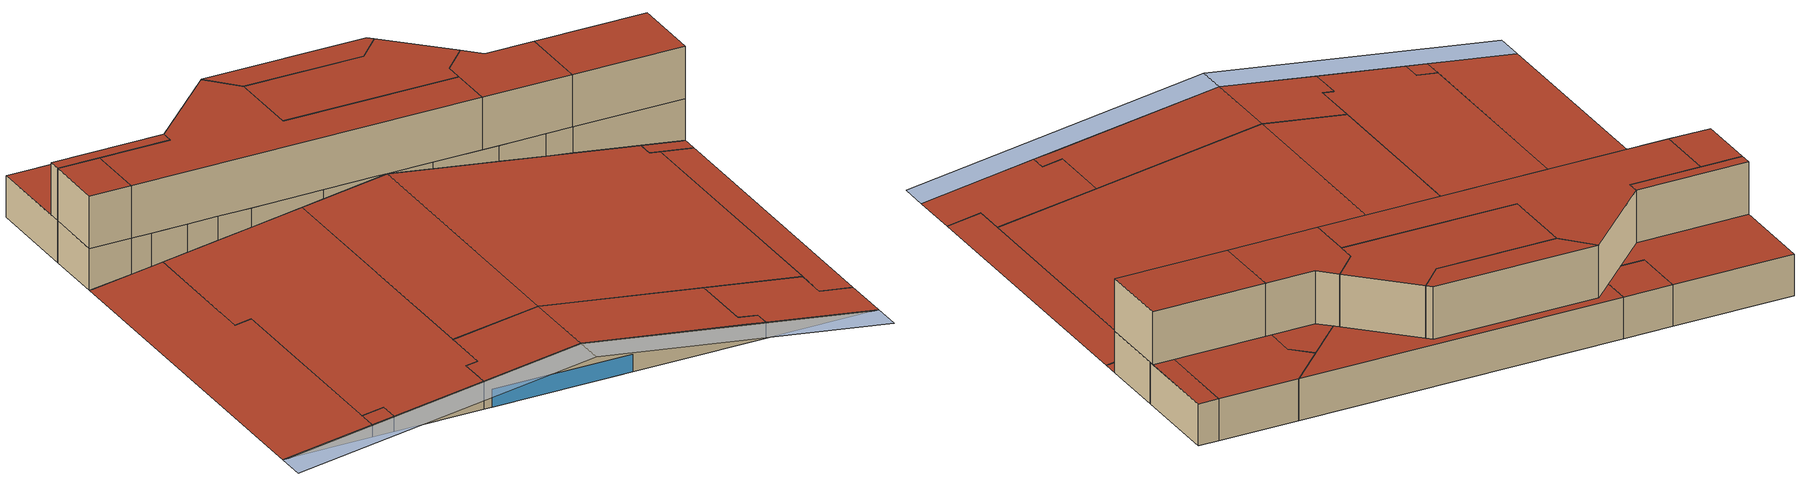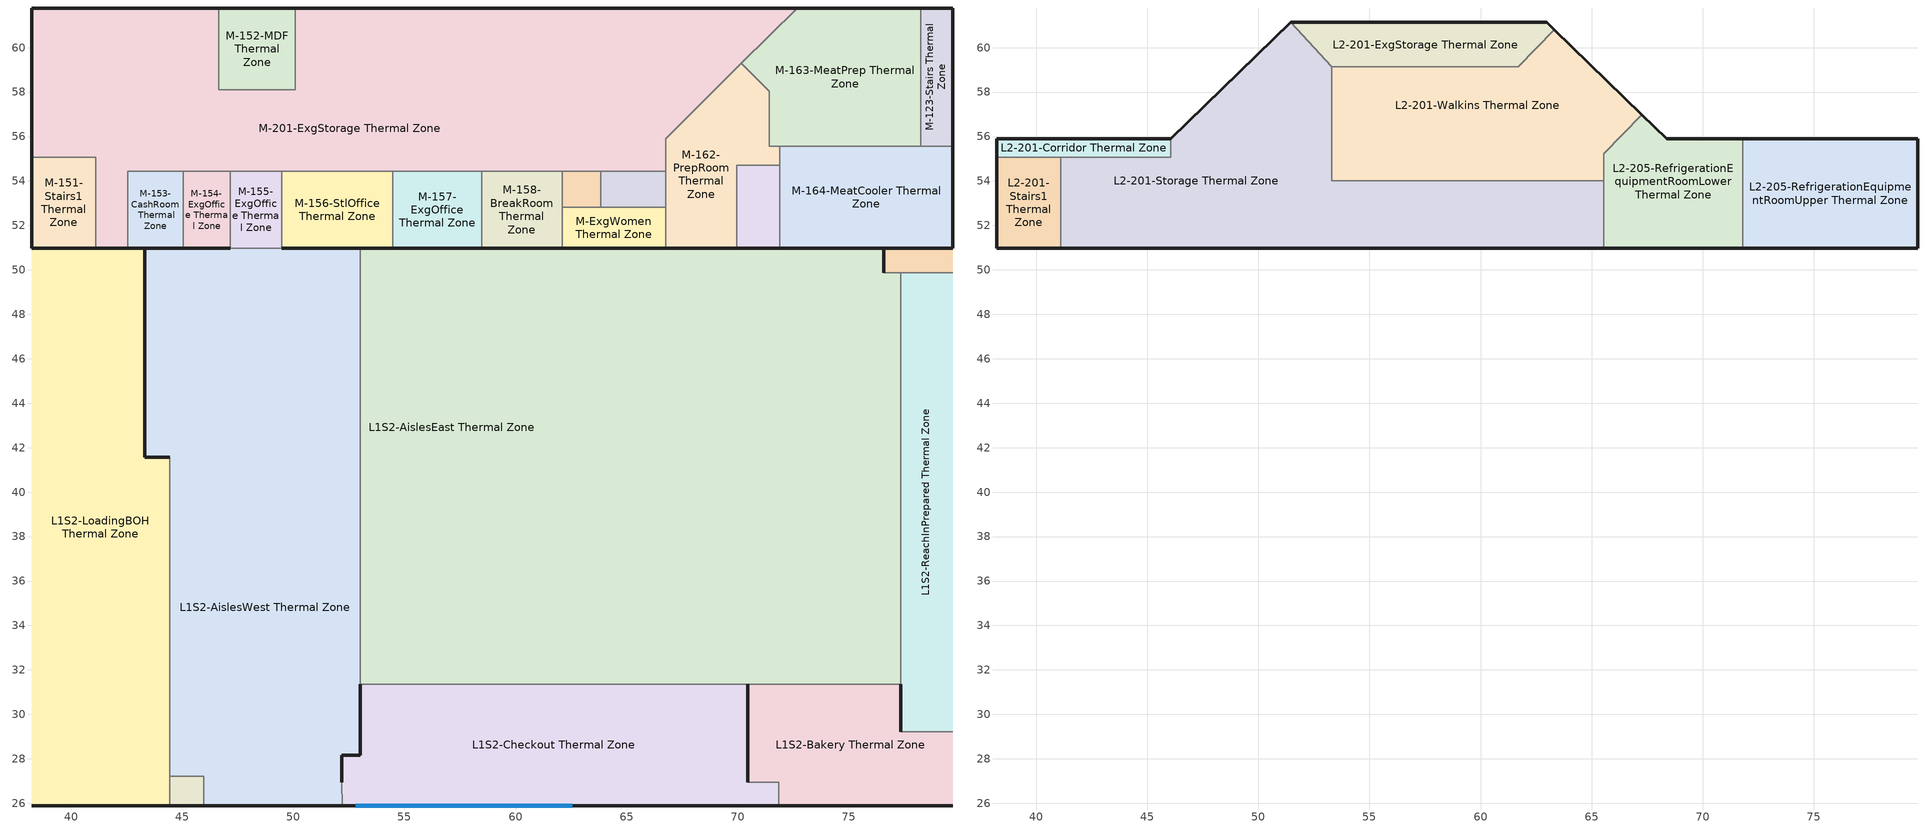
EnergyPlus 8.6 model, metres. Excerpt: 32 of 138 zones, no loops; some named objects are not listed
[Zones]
L1S2-AislesEast Thermal Zone
 floor to L1S1-PreparedFoods Thermal Zone (Hole): 77.34,41.6 77.34,31.36 69.13,31.36 69.13,41.6 z2.82
 floor to L1S1-SpecialtyService Thermal Zone (Hole): 76.57,50.96 76.57,49.87 77.34,49.87 77.34,41.6 68,41.6 68,50.96 z2.82
 floor to L1S1-SalesRefrigerationAisle6 Thermal Zone (Hole): 68,50.96 68,35.3 63.86,35.3 63.86,34.87 61.24,34.87 61.24,50.96 z2.82
 floor to L1S1-SalesAisle4 Thermal Zone (Hole): 61.24,50.96 61.24,34.87 53.01,34.87 53.01,50.96 z2.82
 floor to L1S1-SalesSouth Thermal Zone (Hole): 69.13,41.6 69.13,31.36 53.01,31.36 53.01,34.87 63.86,34.87 63.86,35.3 68,35.3 68,41.6 z2.82
 wall outside (Wall_Exterior): 76.57,49.87 76.57,50.96 z2.82:3.25
 wall to L1S2-AislesWest Thermal Zone (Hole): 53.01,50.96 53.01,31.36 z2.82:4.88
 wall to L1S2-Bakery Thermal Zone (Hole): 70.44,31.36,4.11 70.44,31.36,2.82 77.34,31.36,2.82 77.34,31.36,3.15
 wall to L1S2-Shaft2 Thermal Zone (Hole): 76.57,49.87 76.57,50.96 z2.82:3.25; 76.57,49.87,3.25 77.34,49.87,3.15 77.34,49.87,2.82 76.57,49.87,2.82
 wall to L1S2-ReachInPrepared Thermal Zone (Hole): 77.34,31.36 77.34,49.87 z2.82:3.15
 wall adiabatic (Medium Partitions): 58.95,50.96,5.71 76.57,50.96,3.25 76.57,50.96,2.82 53.01,50.96,2.82 53.01,50.96,4.88
 wall to L1S2-Checkout Thermal Zone (Hole): 58.95,31.36,5.71 53.01,31.36,4.88 53.01,31.36,2.82 70.44,31.36,2.82 70.44,31.36,4.11
 roof outside (Roof_Sales): 77.34,31.36,3.15 77.34,49.86,3.15 76.57,49.87,3.25 76.57,50.96,3.25 58.95,50.96,5.72 58.95,31.36,5.71; 58.95,31.36,5.71 58.95,50.96,5.71 53.01,50.96,4.88 53.01,31.36,4.88
L1S2-AislesWest Thermal Zone
 floor to L1S1-SalesAisle1 Thermal Zone (Hole): 53.01,50.96 53.01,42.58 49.9,42.58 49.9,43.77 45.87,43.77 45.87,50.96 z2.82
 floor to L1S1-SalesRefrigerationReachInDairy2 Thermal Zone (Hole): 45.87,50.96 45.87,43.77 43.31,43.77 43.31,50.96 z2.82
 floor to L1S1-Produce Thermal Zone (Hole): 49.9,43.77 49.9,42.58 53.01,42.58 53.01,28.16 52.18,28.16 52.19,25.88 45.97,25.88 45.97,27.22 44.44,27.22 44.44,41.58 43.31,41.58 43.31,43.77 z2.82
 wall outside (Wall_Exterior): 43.31,50.96 43.31,41.58 z2.82:3.53; 52.19,25.88,4.77 45.97,25.88,3.9 45.97,25.88,2.82 52.19,25.88,2.82; 44.44,41.58,3.69 43.31,41.58,3.53 43.31,41.58,2.82 44.44,41.58,2.82
 wall to L1S2-Checkout Thermal Zone (Hole): 52.19,25.88 52.18,26.95 52.18,28.16 z2.82:4.77; 53.01,28.16 53.01,31.36 z2.82:4.88; 53.01,28.16,4.88 52.18,28.16,4.77 52.18,28.16,2.82 53.01,28.16,2.82
 wall adiabatic (Medium Partitions): 53.01,50.96,4.88 53.01,50.96,2.82 43.31,50.96,2.82 43.31,50.96,3.53
 wall to L1S2-LoadingBOH Thermal Zone (Hole): 44.44,41.58 44.44,27.22 z2.82:3.69; 43.31,50.96 43.31,41.58 z2.82:3.53; 44.44,41.58,3.69 43.31,41.58,3.53 43.31,41.58,2.82 44.44,41.58,2.82
 wall to L1S2-Shaft Thermal Zone (Hole): 45.97,27.22 45.97,25.88 z2.82:3.9; 45.97,27.22,3.9 44.44,27.22,3.69 44.44,27.22,2.82 45.97,27.22,2.82
 roof outside (Roof_Sales): 45.97,25.88,3.9 52.19,25.88,4.77 52.18,28.16,4.77 53.01,28.16,4.88 53,50.96,4.89 43.31,50.96,3.53 43.31,41.58,3.53 44.44,41.58,3.69 44.44,27.22,3.69 45.97,27.22,3.9
L1S2-Bakery Thermal Zone
 floor to L1S1-Coffee Thermal Zone (Hole): 77.34,31.36 77.34,29.21 79.67,29.21 79.67,25.88 71.84,25.88 71.84,26.95 70.44,26.95 70.44,31.36 z2.82
 wall outside (Wall_Exterior): 77.34,29.21 77.34,31.36 z2.82:3.15; 71.84,25.88,3.91 71.84,25.88,2.82 79.67,25.88,2.82
 wall to L1S2-ReachInPrepared Thermal Zone (Hole): 77.34,29.21 77.34,31.36 z2.82:3.15; 77.34,29.21,3.15 79.67,29.21,2.82 77.34,29.21,2.82
 wall to L1S2-Checkout Thermal Zone (Hole): 70.44,31.36 70.44,26.95 z2.82:4.11; 71.84,26.95 71.84,25.88 z2.82:3.91; 70.44,26.95,4.11 70.44,26.95,2.82 71.84,26.95,2.82 71.84,26.95,3.91
 roof outside (Roof_Sales): 79.68,25.88,2.82 79.68,29.21,2.82 77.34,29.21,3.15 77.34,31.36,3.15 70.44,31.36,4.11 70.44,26.95,4.11 71.84,26.95,3.91 71.84,25.88,3.91
L1S2-Checkout Thermal Zone
 floor to L1S1-Checkout Thermal Zone (Hole): 70.44,31.36 70.44,26.95 71.84,26.95 71.84,25.88 52.19,25.88 52.18,26.95 52.18,28.16 53.01,28.16 53.01,31.36 z2.82
 wall outside (Wall_Exterior): 70.44,26.95 70.44,31.36 z2.82:4.11; 52.18,28.16 52.18,26.95 z2.82:4.77; 58.95,25.88,5.71 52.19,25.88,4.77 52.19,25.88,2.82 71.84,25.88,2.82 71.84,25.88,3.91; 53.01,31.36,4.88 53,31.36,2.82 53.01,28.16,2.82 53.01,28.16,4.88; 53.01,28.16,4.88 53.01,28.16,2.82 52.18,28.16,2.82 52.18,28.16,4.77
 window (Glass): 52.8,25.88 62.56,25.88 z2.82:4.04
 roof outside (Roof_Sales): 52.19,25.88,4.77 58.95,25.88,5.71 58.95,31.36,5.72 53,31.36,4.89 53.01,28.16,4.88 52.18,28.16,4.77 52.18,26.95,4.77; 71.84,25.88,3.91 71.84,26.95,3.91 70.44,26.95,4.11 70.44,31.36,4.11 58.95,31.36,5.72 58.95,25.88,5.71 70.44,25.9,4.11
L1S2-LoadingBOH Thermal Zone
 floor to L1S1-Loading Thermal Zone (Hole): 43.31,50.96 43.31,41.58 44.44,41.58 44.44,25.88 38.22,25.88 38.22,50.96 z2.82
 wall outside (Wall_Exterior): 43.31,41.58 43.31,50.96 z2.82:3.53; 44.44,25.88,3.69 38.22,25.88,2.82 44.44,25.88,2.82
 wall adiabatic (Medium Partitions): 43.31,50.96,3.53 43.31,50.96,2.82 38.22,50.96,2.82
 wall to L1S2-Shaft Thermal Zone (Hole): 44.44,25.88 44.44,27.22 z2.82:3.69
 roof outside (Roof_Sales): 38.22,25.88,2.82 44.44,25.88,3.69 44.44,41.57,3.69 43.31,41.58,3.53 43.31,50.96,3.53 38.22,50.96,2.82
L1S2-ReachInPrepared Thermal Zone
 floor to L1S1-SalesRefrigerationReachPrepared Thermal Zone (Hole): 79.67,49.87 79.67,29.21 77.34,29.21 77.34,49.87 z2.82
 wall to L1S2-Shaft2 Thermal Zone (Hole): 77.34,49.87,3.15 79.67,49.87,2.82 77.34,49.87,2.82
 roof outside (Roof_Sales): 79.67,29.21,2.82 79.67,49.87,2.82 77.34,49.87,3.15 77.34,29.21,3.15
L1S2-Shaft Thermal Zone
 floor to L1S1-Shaft Thermal Zone (Hole): 45.97,27.22 45.97,25.88 44.44,25.88 44.44,27.22 z2.82
 wall outside (Wall_Exterior): 45.97,25.88,3.9 44.44,25.88,3.69 44.44,25.88,2.82 45.97,25.88,2.82
 roof outside (Roof_Sales): 45.97,25.88,3.9 45.97,27.22,3.9 44.44,27.22,3.69 44.44,25.88,3.69
L1S2-Shaft2 Thermal Zone
 floor to L1S1-Stairs Thermal Zone (Hole): 79.67,50.96 79.67,49.87 76.57,49.87 76.57,50.96 z2.82
 wall adiabatic (Medium Partitions): 76.57,50.96,3.25 79.67,50.96,2.82 76.57,50.96,2.82
 roof outside (Roof_Sales): 79.67,49.87,2.82 79.67,50.96,2.82 76.57,50.96,3.25 76.57,49.87,3.25
M-123-Stairs Thermal Zone
 floor adiabatic (Medium Partitions): 79.67,61.78 79.67,55.56 78.23,55.56 78.23,61.78 z2.82
 wall outside (Wall_Exterior): 79.67,55.56 79.67,61.78 78.23,61.78 z2.82:5.71
 wall to M-163-MeatPrep Thermal Zone (Medium Partitions): 78.23,61.78 78.23,55.56 z2.82:5.71
 wall to M-164-MeatCooler Thermal Zone (Medium Partitions): 78.23,55.56 79.67,55.56 z2.82:5.71
 ceiling adiabatic (Medium Partitions): 79.67,55.56 79.67,55.9 78.23,55.9 78.23,55.56 z5.71
 roof outside (Roof_BOH): 79.67,55.9 79.67,61.78 78.23,61.78 78.23,55.9 z5.71
M-151-Stairs1 Thermal Zone
 floor adiabatic (Medium Partitions): 41.12,55.08 41.12,50.96 38.22,50.96 38.22,55.08 z2.82
 wall outside (Wall_Exterior): 38.22,55.08 38.22,50.96 z2.82:5.71; 38.22,50.96,5.71 38.22,50.96,2.82 41.12,50.96,3.22 41.12,50.96,5.71; 41.12,50.96,3.22 38.22,50.96,2.82 41.12,50.96,2.82
 wall to M-201-ExgStorage Thermal Zone (Medium Partitions): 41.12,50.96 41.12,55.08 38.22,55.08 z2.82:5.71
 ceiling adiabatic (Medium Partitions): 41.12,50.96 41.12,55.08 38.22,55.08 38.22,50.96 z5.71
M-152-MDF Thermal Zone
 floor adiabatic (Medium Partitions): 50.08,61.78 50.08,58.09 46.65,58.09 46.65,61.78 z2.82
 wall outside (Wall_Exterior): 50.08,61.78 46.65,61.78 z2.82:5.71
 wall to M-201-ExgStorage Thermal Zone (Medium Partitions): 46.65,61.78 46.65,58.09 50.08,58.09 50.08,61.78 z2.82:5.71
 ceiling adiabatic (Medium Partitions): 50.08,58.09 50.08,59.8 48.32,58.09 z5.71
 roof outside (Roof_BOH): 48.32,58.09 50.08,59.8 50.08,61.78 46.65,61.78 46.65,58.09 z5.71
M-153-CashRoom Thermal Zone
 floor adiabatic (Medium Partitions): 45.04,54.44 45.04,50.96 42.55,50.96 42.55,54.44 z2.82
 wall outside (Wall_Exterior): 42.55,50.96,5.71 42.55,50.96,3.42 45.04,50.96,3.77 45.04,50.96,5.71
 wall to M-201-ExgStorage Thermal Zone (Medium Partitions): 45.04,54.44 42.55,54.44 42.55,50.96 z2.82:5.71
 wall to M-154-ExgOffice Thermal Zone (Medium Partitions): 45.04,50.96 45.04,54.44 z2.82:5.71
 wall adiabatic (Wall_Exterior): 43.31,50.96,3.53 42.55,50.96,3.42 42.55,50.96,2.82 43.31,50.96,2.82; 45.04,50.96,3.77 43.31,50.96,3.53 43.31,50.96,2.82 45.04,50.96,2.82
 ceiling adiabatic (Medium Partitions): 45.04,50.96 45.04,54.44 42.55,54.44 42.55,50.96 z5.71
M-154-ExgOffice Thermal Zone
 floor adiabatic (Medium Partitions): 47.16,54.44 47.16,50.96 45.04,50.96 45.04,54.44 z2.82
 wall outside (Wall_Exterior): 45.04,50.96,5.71 45.04,50.96,3.77 47.16,50.96,4.07 47.16,50.96,5.71
 wall to M-155-ExgOffice Thermal Zone (Medium Partitions): 47.16,50.96 47.16,54.44 z2.82:5.71
 wall to M-201-ExgStorage Thermal Zone (Medium Partitions): 47.16,54.44 45.04,54.44 z2.82:5.71
 wall adiabatic (Wall_Exterior): 47.16,50.96,4.07 45.04,50.96,3.77 45.04,50.96,2.82 47.16,50.96,2.82
 ceiling adiabatic (Medium Partitions): 47.16,50.96 47.16,54.44 45.04,54.44 45.04,50.96 z5.71
M-155-ExgOffice Thermal Zone
 floor adiabatic (Medium Partitions): 49.47,54.44 49.47,50.96 47.16,50.96 47.16,54.44 z2.82
 wall adiabatic (Medium Partitions): 49.47,50.96 49.47,54.44 47.16,54.44 47.16,50.96 z2.82:5.71
 wall adiabatic (Wall_Exterior): 47.16,50.96,5.71 47.16,50.96,4.07 49.47,50.96,4.39 49.47,50.96,5.71; 49.47,50.96,4.39 47.16,50.96,4.07 47.16,50.96,2.82 49.47,50.96,2.82
 ceiling adiabatic (Medium Partitions): 49.47,50.96 49.47,54.44 47.16,54.44 47.16,50.96 z5.71
M-156-StlOffice Thermal Zone
 floor adiabatic (Medium Partitions): 54.48,54.44 54.48,50.96 49.47,50.96 49.47,54.44 z2.82
 wall outside (Wall_Exterior): 49.47,50.96,5.71 49.47,50.96,4.39 54.48,50.96,5.09 54.48,50.96,5.71
 wall to M-157-ExgOffice Thermal Zone (Medium Partitions): 54.48,50.96 54.48,54.44 z2.82:5.71
 wall adiabatic (Medium Partitions): 49.47,54.44 49.47,50.96 z2.82:5.71
 wall to M-201-ExgStorage Thermal Zone (Medium Partitions): 54.48,54.44 49.47,54.44 z2.82:5.71
 wall adiabatic (Wall_Exterior): 54.48,50.96,5.09 53.01,50.96,4.88 53.01,50.96,2.82 54.48,50.96,2.82; 53.01,50.96,4.88 49.47,50.96,4.39 49.47,50.96,2.82 53.01,50.96,2.82
 ceiling adiabatic (Medium Partitions): 54.48,50.96 54.48,54.44 49.47,54.44 49.47,50.96 z5.71
M-157-ExgOffice Thermal Zone
 floor adiabatic (Medium Partitions): 58.47,54.44 58.47,50.96 54.48,50.96 54.48,54.44 z2.82
 wall outside (Wall_Exterior): 54.48,50.96,5.71 54.48,50.96,5.09 58.47,50.96,5.65 58.47,50.96,5.71
 wall to M-158-BreakRoom Thermal Zone (Medium Partitions): 58.47,50.96 58.47,54.44 z2.82:5.71
 wall to M-201-ExgStorage Thermal Zone (Medium Partitions): 58.47,54.44 54.48,54.44 z2.82:5.71
 wall adiabatic (Wall_Exterior): 58.47,50.96,5.65 54.48,50.96,5.09 54.48,50.96,2.82 58.47,50.96,2.82
 ceiling adiabatic (Medium Partitions): 58.47,50.96 58.47,54.44 54.48,54.44 54.48,50.96 z5.71
M-158-BreakRoom Thermal Zone
 floor adiabatic (Medium Partitions): 62.09,54.44 62.09,50.96 58.47,50.96 58.47,54.44 z2.82
 wall outside (Wall_Exterior): 58.95,50.96,5.71 62.09,50.96,5.28 62.09,50.96,5.71; 58.47,50.96,5.71 58.47,50.96,5.65 58.95,50.96,5.71
 wall adiabatic (Wall_Exterior): 58.95,50.96,5.71 58.47,50.96,5.65 58.47,50.96,2.82 62.09,50.96,2.82 62.09,50.96,5.28
 wall to M-ExgWomen Thermal Zone (Medium Partitions): 62.09,50.96 62.09,52.83 z2.82:5.71
 wall to M-201-ExgStorage Thermal Zone (Medium Partitions): 62.09,54.44 58.47,54.44 z2.82:5.71
 wall to M-159-ExgVest Thermal Zone (Medium Partitions): 62.09,52.83 62.09,54.44 z2.82:5.71
 ceiling adiabatic (Medium Partitions): 62.09,50.96 62.09,54.44 58.47,54.44 58.47,50.96 z5.71
M-159-ExgVest Thermal Zone
 floor adiabatic (Medium Partitions): 63.84,54.44 63.84,52.83 62.09,52.83 62.09,54.44 z2.82
 wall to M-ExgWomen Thermal Zone (Medium Partitions): 62.09,52.83 63.84,52.83 z2.82:5.71
 wall to M-201-ExgStorage Thermal Zone (Medium Partitions): 63.84,54.44 62.09,54.44 z2.82:5.71
 wall to M-161-Men Thermal Zone (Medium Partitions): 63.84,52.83 63.84,54.44 z2.82:5.71
 ceiling adiabatic (Medium Partitions): 63.84,52.83 63.84,54.44 62.09,54.44 62.09,52.83 z5.71
M-161-Men Thermal Zone
 floor adiabatic (Medium Partitions): 66.75,54.44 66.75,52.83 63.84,52.83 63.84,54.44 z2.82
 wall to M-201-ExgStorage Thermal Zone (Medium Partitions): 66.75,54.44 63.84,54.44 z2.82:5.71
 wall to M-162-PrepRoom Thermal Zone (Medium Partitions): 66.75,52.83 66.75,54.44 z2.82:5.71
 wall to M-ExgWomen Thermal Zone (Medium Partitions): 63.84,52.83 66.75,52.83 z2.82:5.71
 ceiling adiabatic (Medium Partitions): 66.75,52.83 66.75,54.44 63.84,54.44 63.84,52.83 z5.71
M-162-PrepRoom Thermal Zone
 floor adiabatic (Medium Partitions): 70.16,59.29 71.42,58.03 71.42,55.56 71.89,55.56 71.89,54.7 69.95,54.7 69.95,50.96 66.75,50.96 66.75,55.9 z2.82
 wall outside (Wall_Exterior): 66.75,50.96,5.71 66.75,50.96,4.62 69.95,50.96,4.18 69.95,50.96,5.71
 wall to M-163-MeatPrep Thermal Zone (Medium Partitions): 71.89,55.56 71.42,55.56 71.42,58.03 70.16,59.29 z2.82:5.71
 wall adiabatic (Wall_Exterior): 66.75,50.96,4.62 66.75,50.96,2.82 69.95,50.96,2.82 69.95,50.96,4.18
 wall to M-164-MeatCooler Thermal Zone (Medium Partitions): 71.89,54.7 71.89,55.56 z2.82:5.71
 wall to M-BakeryFreezer Thermal Zone (Medium Partitions): 69.95,50.96 69.95,54.7 71.89,54.7 z2.82:5.71
 wall to M-ExgWomen Thermal Zone (Medium Partitions): 66.75,52.83 66.75,50.96 z2.82:5.71
 wall to M-201-ExgStorage Thermal Zone (Medium Partitions): 70.16,59.29 66.75,55.9 66.75,54.44 z2.82:5.71
 ceiling adiabatic (Medium Partitions): 69.95,50.96 69.95,54.7 71.89,54.7 71.89,55.56 71.42,55.56 71.42,55.9 68.37,55.9 67.55,56.69 66.75,55.9 66.75,50.96 z5.71
 roof outside (Roof_BOH): 71.42,55.9 71.42,58.03 70.16,59.29 67.55,56.69 68.37,55.9 z5.71
M-163-MeatPrep Thermal Zone
 floor adiabatic (Medium Partitions): 78.23,61.78 78.23,55.56 71.42,55.56 71.42,58.03 70.16,59.29 72.67,61.78 z2.82
 wall outside (Wall_Exterior): 78.23,61.78 72.67,61.78 z2.82:5.71
 wall to M-201-ExgStorage Thermal Zone (Medium Partitions): 72.67,61.78 70.16,59.29 z2.82:5.71
 wall to M-164-MeatCooler Thermal Zone (Medium Partitions): 71.89,55.56 78.23,55.56 z2.82:5.71
 ceiling adiabatic (Medium Partitions): 78.23,55.56 78.23,55.9 71.42,55.9 71.42,55.56 z5.71
 roof outside (Roof_BOH): 78.23,55.9 78.23,61.78 72.67,61.78 70.16,59.29 71.42,58.03 71.42,55.9 z5.71
M-164-MeatCooler Thermal Zone
 floor adiabatic (Medium Partitions): 79.67,55.56 79.67,50.96 71.89,50.96 71.89,55.56 z2.82
 wall outside (Wall_Exterior): 79.67,50.96 79.67,55.56 z2.82:5.71; 71.89,50.96,5.71 71.89,50.96,3.91 79.67,50.96,2.82 79.67,50.96,5.71
 wall to M-BakeryFreezer Thermal Zone (Medium Partitions): 71.89,54.7 71.89,50.96 z2.82:5.71
 wall adiabatic (Wall_Exterior): 71.89,50.96,3.91 71.89,50.96,2.82 76.57,50.96,2.82 76.57,50.96,3.25
 ceiling adiabatic (Medium Partitions): 79.67,50.96 79.67,55.56 71.89,55.56 71.89,50.96 z5.71
M-201-ExgStorage Thermal Zone
 floor adiabatic (Medium Partitions): 72.67,61.78 66.75,55.9 66.75,54.44 42.55,54.44 42.55,50.96 41.12,50.96 41.12,55.08 38.22,55.08 38.22,61.78 46.65,61.78 46.65,58.09 50.08,58.09 50.08,61.78 z2.82
 wall outside (Wall_Exterior): 46.65,61.78 38.22,61.78 38.22,55.08 / 72.67,61.78 50.08,61.78 z2.82:5.71; 41.12,50.96,5.71 41.12,50.96,3.22 42.55,50.96,3.42 42.55,50.96,5.71; 42.55,50.96,3.42 41.12,50.96,3.22 41.12,50.96,2.82 42.55,50.96,2.82
 ceiling adiabatic (Medium Partitions): 42.55,50.96 42.55,54.44 66.75,54.44 66.75,55.9 67.55,56.69 62.97,61.14 51.46,61.14 50.08,59.8 50.08,58.09 48.32,58.09 46.05,55.9 38.22,55.9 38.22,55.08 41.12,55.08 41.12,50.96 z5.71
 roof outside (Roof_BOH): 67.55,56.69 72.67,61.78 50.08,61.78 50.08,59.8 51.46,61.14 62.97,61.14 z5.71; 46.05,55.9 48.32,58.09 46.65,58.09 46.65,61.78 38.22,61.78 38.22,55.9 z5.71
M-BakeryFreezer Thermal Zone
 floor adiabatic (Medium Partitions): 71.89,54.7 71.89,50.96 69.95,50.96 69.95,54.7 z2.82
 wall outside (Wall_Exterior): 69.95,50.96,5.71 69.95,50.96,4.18 71.89,50.96,3.91 71.89,50.96,5.71
 wall adiabatic (Wall_Exterior): 69.95,50.96,4.18 69.95,50.96,2.82 71.89,50.96,2.82 71.89,50.96,3.91
 ceiling adiabatic (Medium Partitions): 71.89,50.96 71.89,54.7 69.95,54.7 69.95,50.96 z5.71
M-ExgWomen Thermal Zone
 floor adiabatic (Medium Partitions): 66.75,52.83 66.75,50.96 62.09,50.96 62.09,52.83 z2.82
 wall outside (Wall_Exterior): 62.09,50.96,5.71 62.09,50.96,5.28 66.75,50.96,4.62 66.75,50.96,5.71
 wall adiabatic (Wall_Exterior): 62.09,50.96,5.28 62.09,50.96,2.82 66.75,50.96,2.82 66.75,50.96,4.62
 ceiling adiabatic (Medium Partitions): 66.75,50.96 66.75,52.83 62.09,52.83 62.09,50.96 z5.71
L2-201-Corridor Thermal Zone
 floor adiabatic (Medium Partitions): 46.05,55.9 46.05,55.08 38.22,55.08 38.22,55.9 z5.71
 wall outside (Wall_Exterior): 46.05,55.9 38.22,55.9 38.22,55.08 z5.71:9.37
 wall to L2-201-Stairs1 Thermal Zone (Medium Partitions): 38.22,55.08 41.12,55.08 z5.71:9.37
 wall to L2-201-Storage Thermal Zone (Medium Partitions): 41.12,55.08 46.05,55.08 46.05,55.9 z5.71:9.37
 roof outside (Roof_BOH): 46.05,55.08 46.05,55.9 38.22,55.9 38.22,55.08 z9.37
L2-201-ExgStorage Thermal Zone
 floor adiabatic (Medium Partitions): 62.97,61.14 63.31,60.8 61.69,59.13 53.31,59.13 51.46,61.14 z5.71
 wall outside (Wall_Exterior): 63.31,60.8 62.97,61.14 51.46,61.14 z5.71:9.37
 wall to L2-201-Walkins Thermal Zone (Medium Partitions): 53.31,59.13 61.69,59.13 63.31,60.8 z5.71:9.37
 wall to L2-201-Storage Thermal Zone (Medium Partitions): 51.46,61.14 53.31,59.13 z5.71:9.37
 roof outside (Roof_BOH): 61.69,59.13 63.31,60.8 62.97,61.14 51.46,61.14 53.31,59.13 z9.37
L2-201-Stairs1 Thermal Zone
 floor adiabatic (Medium Partitions): 41.12,55.08 41.12,50.96 38.22,50.96 38.22,55.08 z5.71
 wall outside (Wall_Exterior): 38.22,55.08 38.22,50.96 41.12,50.96 z5.71:9.37
 wall to L2-201-Storage Thermal Zone (Medium Partitions): 41.12,50.96 41.12,55.08 z5.71:9.37
 roof outside (Roof_BOH): 41.12,50.96 41.12,55.08 38.22,55.08 38.22,50.96 z9.37
L2-201-Storage Thermal Zone
 floor adiabatic (Medium Partitions): 51.46,61.14 53.31,59.13 53.31,54 65.54,54 65.54,50.96 41.12,50.96 41.12,55.08 46.05,55.08 46.05,55.9 z5.71
 wall outside (Wall_Exterior): 41.12,50.96 65.54,50.96 / 51.46,61.14 46.05,55.9 z5.71:9.37
 wall to L2-201-Walkins Thermal Zone (Medium Partitions): 65.54,54 53.31,54 53.31,59.13 z5.71:9.37
 wall to L2-205-RefrigerationEquipmentRoomLower Thermal Zone (Medium Partitions): 65.54,50.96 65.54,54 z5.71:9.37
 roof outside (Roof_BOH): 65.54,50.96 65.54,54 53.31,54 53.31,59.13 51.46,61.14 46.05,55.9 46.05,55.08 41.12,55.08 41.12,50.96 z9.37
L2-201-Walkins Thermal Zone
 floor adiabatic (Medium Partitions): 63.31,60.8 67.25,56.99 65.54,55.23 65.54,54 53.31,54 53.31,59.13 61.69,59.13 z5.71
 wall outside (Wall_Exterior): 67.25,56.99 63.31,60.8 z5.71:9.37
 wall to L2-205-RefrigerationEquipmentRoomLower Thermal Zone (Medium Partitions): 65.54,54 65.54,55.23 67.25,56.99 z5.71:9.37
 roof outside (Roof_BOH): 65.54,54 65.54,55.23 67.25,56.99 63.31,60.8 61.69,59.13 53.31,59.13 53.31,54 z9.37
L2-205-RefrigerationEquipmentRoomLower Thermal Zone
 floor adiabatic (Medium Partitions): 67.25,56.99 68.37,55.9 71.8,55.9 71.8,50.96 65.54,50.96 65.54,55.23 z5.71
 wall outside (Wall_Exterior): 65.54,50.96 71.8,50.96 / 71.8,55.9 68.37,55.9 67.25,56.99 z5.71:9.37
 wall to L2-205-RefrigerationEquipmentRoomUpper Thermal Zone (Medium Partitions): 71.8,50.96 71.8,55.9 z5.71:9.37
 roof outside (Roof_BOH): 71.8,50.96 71.8,55.9 68.37,55.9 67.25,56.99 65.54,55.23 65.54,50.96 z9.37
L2-205-RefrigerationEquipmentRoomUpper Thermal Zone
 floor adiabatic (Medium Partitions): 79.67,55.9 79.67,50.96 71.8,50.96 71.8,55.9 z5.71
 wall outside (Wall_Exterior): 71.8,50.96 79.67,50.96 79.67,55.9 71.8,55.9 z5.71:9.37
 roof outside (Roof_BOH): 79.67,50.96 79.67,55.9 71.8,55.9 71.8,50.96 z9.37
shading: 58.95,25.88,5.71 79.67,25.88,2.82 79.67,23.88,2.82 58.95,23.88,5.71; 58.95,23.88,5.71 38.22,23.88,2.82 38.22,25.88,2.82 58.95,25.88,5.71; 58.95,23.88,5.71 38.22,23.88,2.82 38.22,25.88,2.82 58.95,25.88,5.71; 58.95,25.88,5.71 79.67,25.88,2.82 79.67,23.88,2.82 58.95,23.88,5.71
[Building]
NoeValleyWFM: North Axis {deg}=356.173; Terrain=City; Solar Distribution=FullInteriorAndExterior; Maximum Number of Warmup Days=25; Minimum Number of Warmup Days=6
[Site:Location]
San Francisco Intl Ap_CA_USA Design_Conditions: Latitude {deg}=37.62; Longitude {deg}=-122.4; Time Zone {hr}=-8; Elevation {m}=2
[SizingPeriod:DesignDay] Day of Month=21; Humidity Condition Type=Wetbulb; Barometric Pressure {Pa}=101265; Rain Indicator=No; Snow Indicator=No; Daylight Saving Time Indicator=No; Solar Model Indicator=ASHRAEClearSky
Name | Month | Day Type | Maximum Dry-Bulb Temperature {C} | Daily Dry-Bulb Temperature Range {deltaC} | Wetbulb or DewPoint at Maximum Dry-Bulb {C} | Wind Speed {m/s} | Wind Direction {deg} | Sky Clearness
SAN_FRANCISCO Ann Htg 99.6% Condns DB | 1 | WinterDesignDay | 3.2 | 0 | 3.2 | 2.4 | 140 | 0
SAN_FRANCISCO Ann Clg .4% Condns WB=>MDB | 9 | SummerDesignDay | 25.7 | 9 | 18.4 | 5.8 | 310 | 1
[Site:GroundTemperature:BuildingSurface]
19.905, 19.922, 19.91, 19.932, 19.949, 20.038, 20.327, 20.062, 20.443, 20.088, 19.986, 19.948
[Material]
Name | Roughness | Thickness {m} | Conductivity {W/m-K} | Density {kg/m3} | Specific Heat {J/kg-K}
G01a 19mm gypsum board | MediumSmooth | 0.019 | 0.16 | 800 | 1090
Insulation: Cellular glass - 75mm | MediumRough | 0.075 | 0.05 | 136 | 750
Plywood (Douglas Fir) - 12.7mm | Smooth | 0.0127 | 0.12 | 540 | 1210
F14 Slate or tile | VeryRough | 0.0127 | 1.59 | 1920 | 1260
[Material:NoMass]
Name | Roughness | Thermal Resistance {m2-K/W} | Thermal Absorptance | Solar Absorptance | Visible Absorptance
Vaporseal - plastic film | Rough | 0.002
Air | VeryRough | 0.00158499 | 0.001 | 0.001 | 0.001
[Material:AirGap]
F04 Wall air space resistance: Thermal Resistance {m2-K/W}=0.15
[WindowMaterial:Glazing]
Glass_Existing: Optical Data Type=SpectralAverage; Thickness {m}=0.003175; Front Side Infrared Hemispherical Emissivity=0.84; Back Side Infrared Hemispherical Emissivity=0.84; Conductivity {W/m-K}=0.9; Dirt Correction Factor for Solar and Visible Transmittance=1; Solar Diffusing=No; Young's modulus {Pa}=72000000000; Poisson's ratio=0.22
[WindowMaterial:Gas]
Air_Glazing: Gas Type=Air; Thickness {m}=0.00635
[Construction]
Roof_Sales; Roof_BOH: Vaporseal - plastic film, Insulation: Cellular glass - 75mm, Plywood (Douglas Fir) - 12.7mm
Wall_Exterior: F14 Slate or tile, Vaporseal - plastic film, Insulation: Cellular glass - 75mm, Plywood (Douglas Fir) - 12.7mm, G01a 19mm gypsum board
Medium Partitions: G01a 19mm gypsum board, F04 Wall air space resistance, G01a 19mm gypsum board
Hole: Air
Glass: Glass_Existing, Air_Glazing, Glass_Existing
[Zone]
L1S2-AislesEast Thermal Zone; L1S2-AislesWest Thermal Zone; L1S2-Bakery Thermal Zone; L1S2-Checkout Thermal Zone; L1S2-LoadingBOH Thermal Zone; L1S2-ReachInPrepared Thermal Zone; L1S2-Shaft Thermal Zone; L1S2-Shaft2 Thermal Zone; L2-201-Corridor Thermal Zone; L2-201-ExgStorage Thermal Zone; L2-201-Stairs1 Thermal Zone; L2-201-Storage Thermal Zone; L2-201-Walkins Thermal Zone; L2-205-RefrigerationEquipmentRoomLower Thermal Zone; L2-205-RefrigerationEquipmentRoomUpper Thermal Zone; M-123-Stairs Thermal Zone; M-151-Stairs1 Thermal Zone; M-152-MDF Thermal Zone; M-153-CashRoom Thermal Zone; M-154-ExgOffice Thermal Zone; M-155-ExgOffice Thermal Zone; M-156-StlOffice Thermal Zone; M-157-ExgOffice Thermal Zone; M-158-BreakRoom Thermal Zone; M-159-ExgVest Thermal Zone; M-161-Men Thermal Zone; M-162-PrepRoom Thermal Zone; M-163-MeatPrep Thermal Zone; M-164-MeatCooler Thermal Zone; M-201-ExgStorage Thermal Zone; M-BakeryFreezer Thermal Zone; M-ExgWomen Thermal Zone: 0, 0, 0
[Lights] Design Level Calculation Method=LightingLevel; Return Air Fraction=0; Fraction Replaceable=1; Return Air Fraction Calculated from Plenum Temperature=No
Name | Zone or ZoneList | Schedule | Lighting Level {W} | Fraction Radiant | Fraction Visible
F-A - Coffee-Bakery | L1S2-Bakery Thermal Zone | Always ON | 70 | 0.63 | 0.27
A3-A - Prepared Foods; A3-B - Prepared Foods; A3-C - Prepared Foods; A3-A - Specialty; A3-B - Specialty; A3-C - Specialty; A-A - Sales Aisle 3-4; A-B - Sales Aisle 3-4; A-C - Sales Aisle 3-4; A-D - Sales Aisle 3-4; A-E - Sales Aisle 3-4; A-F - Sales Aisle 3-4; A-A - Sales Aisle 5-6; A-B - Sales Aisle 5-6; A-C - Sales Aisle 5-6; A-D - Sales Aisle 5-6; A-E - Sales Aisle 5-6; A-F - Sales Aisle 5-6; A-A - Sales Aisle 7-8; A-B - Sales Aisle 7-8; A-C - Sales Aisle 7-8; A-D - Sales Aisle 7-8; A-E - Sales Aisle 7-8; A-F - Sales Aisle 7-8; A-A - Refrig Sales Aisle; A-B - Refrig Sales Aisle; A-C - Refrig Sales Aisle; A-D - Refrig Sales Aisle; A-E - Refrig Sales Aisle; A-F - Refrig Sales Aisle; A-A - Sales Aisle 10; A-B - Sales Aisle 10; A-C - Sales Aisle 10; A-D - Sales Aisle 10; A-E - Sales Aisle 10; A-F - Sales Aisle 10 | L1S2-AislesEast Thermal Zone | Always ON | 128 | 0.58 | 0.21
F-A - Prepared Foods; F-B - Prepared Foods; F-C - Prepared Foods; F-A - Specialty; F-B - Specialty; F-A - Sales Front; F-B - Sales Front; F-C - Sales Front; F-D - Sales Front; F-E - Sales Front | L1S2-AislesEast Thermal Zone | Always ON | 70 | 0.63 | 0.27
F-A - Checkout; F-B - Checkout; F-C - Checkout; F-D - Checkout; F-E - Checkout; F-F - Checkout | L1S2-Checkout Thermal Zone | Always ON | 70 | 0.63 | 0.27
F-A - Produce; F-B - Produce; F-C - Produce; F-D - Produce; F-E - Produce; F-F - Produce; F-G - Produce; F-H - Produce; F-I - Produce; F-J - Produce | L1S2-AislesWest Thermal Zone | Always ON | 70 | 0.63 | 0.27
A-A - Bulk Sales Aisle; A-B - Bulk Sales Aisle; A-C - Bulk Sales Aisle; A-A - Sales Aisle 1-2; A-B - Sales Aisle 1-2; A-C - Sales Aisle 1-2 | L1S2-AislesWest Thermal Zone | Always ON | 128 | 0.58 | 0.21
A1-A - Sales Aisle 3-4; A1-A - Sales Aisle 5-6; A1-A - Sales Aisle 7-8; A1-A - Refrig Sales Aisle; A1-A - Sales Aisle 10 | L1S2-AislesEast Thermal Zone | Always ON | 64 | 0.58 | 0.21
K-A - Prepared Track; K-B - Prepared Track; K-C - Prepared Track; K-D - Prepared Track; K-E - Prepared Track; H-A - Prepared Track; H-B - Prepared Track; H-C - Prepared Track; H-D - Prepared Track; H-E - Prepared Track; H-F - Prepared Track; H-G - Prepared Track; H-H - Prepared Track; H-I - Prepared Track; H-J - Prepared Track; H-A - Specialty Track; H-B - Specialty Track; H-C - Specialty Track; H-D - Specialty Track; H-E - Specialty Track; H-F - Specialty Track; K-A - Specialty Track; K-B - Specialty Track; K-C - Specialty Track; K-D - Specialty Track; K-E - Specialty Track; K-F - Specialty Track; K-G - Specialty Track; K-H - Specialty Track; K-I - Specialty Track; K-A - Refrig Sales Track; K-B - Refrig Sales Track; K-C - Refrig Sales Track; K-D - Refrig Sales Track; K-A - Aisle 7-8 Track; K-B - Aisle 7-8 Track; K-A - Aisle 5-6 Track; K-B - Aisle 5-6 Track; K-A - Aisle 4 Track; H-A - Sales Front Track; H-B - Sales Front Track; H-C - Sales Front Track; H-D - Sales Front Track; H-E - Sales Front Track; H-F - Sales Front Track | L1S2-AislesEast Thermal Zone | Always ON | 39 | 0.63 | 0.27
K-A - Aisle 3 Track; K-A - Aisle 1-2 Track; K-B - Aisle 1-2 Track; H-A - Produce; H-B - Produce; H-C - Produce; H-D - Produce; H-E - Produce; H-F - Produce; H-G - Produce; H-H - Produce; H-I - Produce; H-J - Produce; H-K - Produce; H-L - Produce; H-M - Produce; H-N - Produce; H-O - Produce; H-P - Produce; H-Q - Produce; H-R - Produce; H-S - Produce; H-T - Produce; H-U - Produce; H-V - Produce; J-A - Produce; J-B - Produce; J-C - Produce; J-D - Produce; J-E - Produce; J-F - Produce; J-G - Produce; J-H - Produce; J-I - Produce; J-J - Produce; J-K - Produce; J-L - Produce | L1S2-AislesWest Thermal Zone | Always ON | 39 | 0.63 | 0.27
H-A - Checkout; H-B - Checkout; H-C - Checkout; H-D - Checkout; H-E - Checkout; H-F - Checkout; H-G - Checkout; H-H - Checkout; H-I - Checkout; H-J - Checkout | L1S2-Checkout Thermal Zone | Always ON | 39 | 0.63 | 0.27
Retro1-A - ExgStorage; Retro1-B - ExgStorage; Retro1-C - ExgStorage; Retro1-D - ExgStorage; Retro1-E - ExgStorage; Retro1-E - ExgStorage 2 | M-201-ExgStorage Thermal Zone | Lighting - Night Dimmed 1 | 128 | 0.58 | 0.21
Retro2-A - ExgStorage; Retro2-B - ExgStorage; Retro2-C - ExgStorage; Retro2-D - ExgStorage; Retro2-E - ExgStorage; Retro2-F - ExgStorage; Retro2-G - ExgStorage; Retro3-A - ExgStorage; Retro3-B - ExgStorage | M-201-ExgStorage Thermal Zone | Lighting - Night Dimmed 1 | 64 | 0.58 | 0.21
Retro6-A - ExgStorage; Retro6-B - ExgStorage; Retro6-C - ExgStorage | M-201-ExgStorage Thermal Zone | Lighting - Night Dimmed 1 | 42 | 0.58 | 0.21
Retro3-A - Cash Room; Retro3-B - Cash Room | M-153-CashRoom Thermal Zone | Lighting - Night Dimmed 1 | 64 | 0.58 | 0.21
Retro3-A - ExgOffices; Retro3-B - ExgOffices | M-154-ExgOffice Thermal Zone | Lighting - Night Dimmed 1 | 0 | 0.58 | 0.21
Retro5-A - ExgOffices | M-155-ExgOffice Thermal Zone | Lighting - Night Dimmed 1 | 0 | 0.58 | 0.21
Retro3-C - ExgOffices; Retro3-D - ExgOffices; Retro3-E - ExgOffices; Retro3-F - ExgOffices | M-156-StlOffice Thermal Zone | Lighting - Night Dimmed 1 | 0 | 0.58 | 0.21
Retro3-A - Break Room | M-158-BreakRoom Thermal Zone | Lighting - Night Dimmed 1 | 0 | 0.58 | 0.21
Retro6-A - ExgVest | M-159-ExgVest Thermal Zone | Lighting - Night Dimmed 1 | 42 | 0.58 | 0.21
Retro6-A - ExgMens | M-161-Men Thermal Zone | Lighting - Night Dimmed 1 | 42 | 0.58 | 0.21
Retro3-A - ExgMens | M-161-Men Thermal Zone | Lighting - Night Dimmed 1 | 64 | 0.58 | 0.21
Retro6-A - ExgWomens | M-ExgWomen Thermal Zone | Lighting - Night Dimmed 1 | 42 | 0.58 | 0.21
Retro3-A - ExgWomens | M-ExgWomen Thermal Zone | Lighting - Night Dimmed 1 | 64 | 0.58 | 0.21
Retro2-A - MDF; Retro2-A - MDF 2 | M-152-MDF Thermal Zone | Lighting - Night Dimmed 1 | 64 | 0.58 | 0.21
Retro1-A - Meat Prep; Retro1-B - Meat Prep; AA-A - Meat Prep | M-163-MeatPrep Thermal Zone | Lighting - Night Dimmed 1 | 128 | 0.58 | 0.21
Retro2-A - Meat Prep | M-163-MeatPrep Thermal Zone | Lighting - Night Dimmed 1 | 64 | 0.58 | 0.21
BB-A - Meat Cooler; BB-B - Meat Cooler; BB-C - Meat Cooler | M-164-MeatCooler Thermal Zone | Lighting - Night Switched 1 | 128 | 0.58 | 0.21
Retro1-A - Prep Room | M-162-PrepRoom Thermal Zone | Lighting - Night Switched 1 | 128 | 0.58 | 0.21
Retro2-A - Prep Room | M-162-PrepRoom Thermal Zone | Lighting - Night Switched 1 | 64 | 0.58 | 0.21
BB1-A - BakeryFreezer | M-BakeryFreezer Thermal Zone | Lighting - Night Switched 1 | 64 | 0.58 | 0.21
Retro2-A - Stairs | M-123-Stairs Thermal Zone | Lighting - Night Dimmed 1 | 64 | 0.58 | 0.21
Retro2-A - Stairs1 | L2-201-Stairs1 Thermal Zone | Always ON | 64 | 0.58 | 0.21
Retro1-A - Corridor | L2-201-Corridor Thermal Zone | Always ON | 64 | 0.58 | 0.21
Retro2-A - Storage | L2-201-Storage Thermal Zone | Always ON | 64 | 0.58 | 0.21
Retro1-A - Storage | L2-201-Storage Thermal Zone | Always ON | 128 | 0.58 | 0.21
Retro1-A - Walkins; Retro1-B - Walkins; Retro1-C - Walkins | L2-201-Walkins Thermal Zone | Always ON | 128 | 0.58 | 0.21
Retro6-A - Storage; Retro6-B - Storage | L2-201-ExgStorage Thermal Zone | Always ON | 42 | 0.58 | 0.21
AA1-A - RefrigEquip | L2-205-RefrigerationEquipmentRoomLower Thermal Zone | Lighting - BOH Variable 1 | 64 | 0.58 | 0.21
AA-A - RefrigEquip; AA-B - RefrigEquip | L2-205-RefrigerationEquipmentRoomLower Thermal Zone | Lighting - BOH Variable 1 | 128 | 0.58 | 0.21
AA-C - RefrigEquip; AA-D - RefrigEquip; AA-E - RefrigEquip; AA-F - RefrigEquip | L2-205-RefrigerationEquipmentRoomUpper Thermal Zone | Lighting - BOH Variable 1 | 128 | 0.58 | 0.21
[ElectricEquipment] Design Level Calculation Method=EquipmentLevel
Name | Zone or ZoneList | Schedule | Design Level {W}
12319 - Refrigerator | M-158-BreakRoom Thermal Zone | Always ON | 0
12320 - Microwave | M-158-BreakRoom Thermal Zone | Mostly OFF | 0
5288 - Vegetable Dryer | M-162-PrepRoom Thermal Zone | Equipment_Misc1 | 696
3305 - Mixer | M-164-MeatCooler Thermal Zone | Equipment_Misc1 | 9360
3509 - Fly Trap | M-163-MeatPrep Thermal Zone | Always ON | 30
3304 - Meat Saw | M-163-MeatPrep Thermal Zone | Equipment_Misc1 | 2200
3306 - Sausage Stuffer | M-163-MeatPrep Thermal Zone | Equipment_Misc1 | 1296
3309 - Tumbler | M-163-MeatPrep Thermal Zone | Equipment_Misc1 | 576
3312 - Tenderizer | M-163-MeatPrep Thermal Zone | Equipment_Misc1 | 900
3300 - Scale | M-163-MeatPrep Thermal Zone | Equipment_Cashier | 120
3308 - Grinder | M-163-MeatPrep Thermal Zone | Equipment_Misc1 | 740
12517 - Fly Trap | L2-201-Storage Thermal Zone | Always ON | 70
Desktop1; Desktop2 | M-201-ExgStorage Thermal Zone | Equipment_Office | 155
Desktop (x10) | M-201-ExgStorage Thermal Zone | Equipment_Office | 1550
Desktop4 | M-154-ExgOffice Thermal Zone | IG Office Mezzanine 1 | 0
Desktop5 | M-155-ExgOffice Thermal Zone | IG Office Mezzanine 1 | 0
Laptop (x4) | M-156-StlOffice Thermal Zone | IG Office Mezzanine 1 | 0
Printer (lg) | M-156-StlOffice Thermal Zone | Mostly OFF | 0
[Exterior:Lights] Control Option=ScheduleNameOnly
Name | Schedule | Design Level {W}
M3-A Exterior; M3-B Exterior; M3-C Exterior; M3-D Exterior; M3-E Exterior; M3-F Exterior; M3-G Exterior; M3-H Exterior | Exterior Lighting Zone K | 70
M4-A Exterior; M4-B Exterior | Exterior Lighting Zone K | 26
Parking Lot x6 | Parking Lot Lights | 1500
Pylon Sign x2 | Whole Foods Pylon Sign | 468
[Zone equipment]
M-151-Stairs1 Thermal Zone: M-151 Stairs Exhaust Fan
M-152-MDF Thermal Zone: M-152 MDF Room DAC
M-161-Men Thermal Zone: M 161 Men Exhaust Fan
M-201-ExgStorage Thermal Zone: M201 ExgStorage Unit Heater Gas
M-ExgWomen Thermal Zone: M-ExgWomen Exhaust Fan
M-164-MeatCooler Thermal Zone: M-164-MEATCOOLER Zone Heater
[Coil:WaterHeating:Desuperheater]
Refrigeration Heat Recovery: Availability Schedule=Always ON; Setpoint Temperature Schedule=DHW_Setpoint; Dead Band Temperature Difference {deltaC}=5; Rated Heat Reclaim Recovery Efficiency=0.8; Rated Inlet Water Temperature {C}=10; Rated Outdoor Air Temperature {C}=10; Maximum Inlet Water Temperature for Heat Reclaim {C}=115.556; Tank=DHW Tank; Heating Source=SharedCondenser; Water Flow Rate {m3/s}=0.000820173; Water Pump Power {W}=80; Fraction of Pump Heat to Water=0.2
[WaterHeater:Mixed]
DHW Tank: Tank Volume {m3}=0.431537; Setpoint Temperature Schedule=DHW_Setpoint; Heater Control Type=Cycle; Heater Maximum Capacity {W}=23445.7; Heater Fuel Type=Electricity; Heater Thermal Efficiency=1; Ambient Temperature Indicator=Zone; Ambient Temperature Zone=L2-205-RefrigerationEquipmentRoomLower Thermal Zone; Off Cycle Loss Fraction to Zone=1; On Cycle Loss Fraction to Zone=1; Use Side Effectiveness=1; Source Side Effectiveness=1; Use Side Design Flow Rate {m3/s}=autosize; Source Side Design Flow Rate {m3/s}=autosize; Indirect Water Heating Recovery Time {hr}=1.5; Source Side Flow Control Mode=IndirectHeatPrimarySetpoint
[AvailabilityManager:Scheduled] Schedule=Always On Discrete
Gas Fired Furnace Availability Manager; Air Loop HVAC Outdoor Air System 3 Availability Manager; RTU1 - Sales Right Availability Manager; Air Loop HVAC Outdoor Air System 2 Availability Manager; RTU2 - Sales Left Availability Manager; Air Loop HVAC Outdoor Air System 1 Availability Manager
[Refrigeration:CaseAndWalkInList]
LowCaseList: Case or WalkIn 1=8 DRS RVZC30T R/I ICE CREAM 2 case; Case or WalkIn 2=WKG130-AE MEAT/SEAFOOD COOLER case; Case or WalkIn 3=20ft SSGV  SERVICE MEAT case; Case or WalkIn 4=10ft FMSS MEAT case; Case or WalkIn 5=12ft Q1-DC SeaFood case; Case or WalkIn 6=HGT136-AE GROCERY FREEZER case; Case or WalkIn 7=2000-RLE ICE MACHINE case; Case or WalkIn 8=13 DRS RVZC30T R/I ICE CREAM 1 case; Case or WalkIn 9=13 DRS RVZC30T R/I ICE CREAM 2 case; Case or WalkIn 10=13 DRS RVZC30T R/I ICE CREAM 3 case; Case or WalkIn 11=10 DRS RVZC30T R/I ICE CREAM 1 case; Case or WalkIn 12=10 DRS RVZC30T R/I ICE CREAM 2 case; Case or WalkIn 13=8 DRS RVZC30T R/I ICE CREAM 1 case
[Refrigeration:WalkIn]
WalkInFreezer: Availability Schedule=CaseOperatingSched; Rated Coil Cooling Capacity {W}=4690; Operating Temperature {C}=-2.22; Rated Cooling Source Temperature {C}=-6.67; Rated Total Heating Power {W}=0; Heating Power Schedule=CaseOperatingSched; Rated Cooling Coil Fan Power {W}=735; Rated Circulation Fan Power {W}=0; Rated Total Lighting Power {W}=120; Lighting Schedule=CaseLightingSched2; Defrost Type=Electric; Defrost Control Type=TimeSchedule; Defrost Schedule=CaseDefrostSched3; Defrost Drip-Down Schedule=CaseDripDownSched3; Defrost Power {W}=5512; Restocking Schedule=WalkInStockingSched; Insulated Floor Surface Area {m2}=13; Insulated Floor U-Value {W/m2-K}=0.207; Zone 1=M-164-MeatCooler Thermal Zone; Total Insulated Surface Area Facing Zone 1 {m2}=43.4; Insulated Surface U-Value Facing Zone 1 {W/m2-K}=0.235; Area of Stocking Doors Facing Zone 1 {m2}=2; Height of Stocking Doors Facing Zone 1 {m}=2; Stocking Door Opening Schedule Name Facing Zone 1=WIStockDoorOpenSch; Stocking Door Opening Protection Type Facing Zone 1=StripCurtain
[Schedule:Compact]
Always ON; CaseOperatingSched: Through: 12/31, For: AllDays, Until: 24:00, 1
Mostly OFF: Through: 12/31, For: AllDays, Until: 1:00, 0, Until: 2:00, 0, Until: 3:00, 0, Until: 4:00, 0, Until: 5:00, 0, Until: 6:00, 0, Until: 7:00, 0.01, Until: 8:00, 0.02, Until: 9:00, 0.05, Until: 10:00, 0.05, Until: 11:00, 0.02, Until: 12:00, 0.01, Until: 13:00, 0, Until: 14:00, 0, Until: 15:00, 0, Until: 16:00, 0, Until: 17:00, 0, Until: 18:00, 0, Until: 19:00, 0, Until: 20:00, 0, Until: 21:00, 0, Until: 22:00, 0, Until: 23:00, 0, Until: 24:00, 0
Lighting - Night Switched 1: Through: 12/31, For: AllDays, Until: 1:00, 0.037, Until: 2:00, 0.036, Until: 3:00, 0.037, Until: 4:00, 0.037, Until: 5:00, 0.065, Until: 6:00, 0.072, Until: 7:00, 0.292, Until: 8:00, 0.639, Until: 9:00, 0.895, Until: 10:00, 0.89, Until: 11:00, 0.89, Until: 12:00, 0.888, Until: 13:00, 0.887, Until: 14:00, 0.885, Until: 15:00, 0.888, Until: 16:00, 0.888, Until: 17:00, 0.892, Until: 18:00, 0.891, Until: 19:00, 0.895, Until: 20:00, 0.894, Until: 21:00, 0.904, Until: 22:00, 0.902, Until: 23:00, 0.383, Until: 24:00, 0.037
Lighting - Night Dimmed 1: Through: 12/31, For: AllDays, Until: 1:00, 0.451, Until: 2:00, 0.49, Until: 3:00, 0.518, Until: 4:00, 0.575, Until: 5:00, 0.591, Until: 6:00, 0.675, Until: 7:00, 0.78, Until: 8:00, 0.863, Until: 9:00, 0.856, Until: 10:00, 0.882, Until: 11:00, 0.85, Until: 12:00, 0.835, Until: 13:00, 0.864, Until: 14:00, 0.844, Until: 15:00, 0.846, Until: 16:00, 0.841, Until: 17:00, 0.843, Until: 18:00, 0.863, Until: 19:00, 0.844, Until: 20:00, 0.81, Until: 21:00, 0.809, Until: 22:00, 0.819, Until: 23:00, 0.746, Until: 24:00, 0.568
Lighting - BOH Variable 1: Through: 12/31, For: AllDays, Until: 1:00, 0, Until: 2:00, 0, Until: 3:00, 0, Until: 4:00, 0, Until: 5:00, 0, Until: 6:00, 0, Until: 7:00, 0.036, Until: 8:00, 0.135, Until: 9:00, 0.193, Until: 10:00, 0.191, Until: 11:00, 0.191, Until: 12:00, 0.191, Until: 13:00, 0.191, Until: 14:00, 0.191, Until: 15:00, 0.191, Until: 16:00, 0.19, Until: 17:00, 0.191, Until: 18:00, 0.191, Until: 19:00, 0.192, Until: 20:00, 0.192, Until: 21:00, 0.195, Until: 22:00, 0.194, Until: 23:00, 0.091, Until: 24:00, 0
Whole Foods Pylon Sign: Through: 12/31, For: AllDays, Until: 1:00, 0.905, Until: 2:00, 0.908, Until: 3:00, 0.907, Until: 4:00, 0.906, Until: 5:00, 0.902, Until: 6:00, 0.9, Until: 7:00, 0.894, Until: 8:00, 0.893, Until: 9:00, 0.683, Until: 10:00, 0.367, Until: 11:00, 0.22, Until: 12:00, 0.137, Until: 13:00, 0.094, Until: 14:00, 0.082, Until: 15:00, 0.176, Until: 16:00, 0.327, Until: 17:00, 0.754, Until: 18:00, 0.919, Until: 19:00, 0.915, Until: 20:00, 0.921, Until: 21:00, 0.885, Until: 22:00, 0.893, Until: 23:00, 0.9, Until: 24:00, 0.91
Exterior Lighting Zone K: Through: 12/31, For: AllDays, Until: 1:00, 0.928, Until: 2:00, 0.932, Until: 3:00, 0.932, Until: 4:00, 0.932, Until: 5:00, 0.931, Until: 6:00, 0.926, Until: 7:00, 0.923, Until: 8:00, 0.763, Until: 9:00, 0.024, Until: 10:00, 0.024, Until: 11:00, 0.024, Until: 12:00, 0.024, Until: 13:00, 0.025, Until: 14:00, 0.025, Until: 15:00, 0.025, Until: 16:00, 0.204, Until: 17:00, 0.416, Until: 18:00, 0.936, Until: 19:00, 0.943, Until: 20:00, 0.947, Until: 21:00, 0.927, Until: 22:00, 0.925, Until: 23:00, 0.93, Until: 24:00, 0.931
Parking Lot Lights: Through: 12/31, For: AllDays, Until: 1:00, 0.002, Until: 2:00, 0.002, Until: 3:00, 0.002, Until: 4:00, 0.002, Until: 5:00, 0.002, Until: 6:00, 0.556, Until: 7:00, 0.957, Until: 8:00, 0.604, Until: 9:00, 0.231, Until: 10:00, 0.154, Until: 11:00, 0.222, Until: 12:00, 0.049, Until: 13:00, 0.002, Until: 14:00, 0.002, Until: 15:00, 0.063, Until: 16:00, 0.328, Until: 17:00, 0.782, Until: 18:00, 0.96, Until: 19:00, 0.955, Until: 20:00, 0.953, Until: 21:00, 0.943, Until: 22:00, 0.943, Until: 23:00, 0.945, Until: 24:00, 0.425
IG Office Mezzanine 1: Through: 12/31, For: AllDays, Until: 1:00, 0.004, Until: 2:00, 0.004, Until: 3:00, 0.003, Until: 4:00, 0.003, Until: 5:00, 0.003, Until: 6:00, 0.003, Until: 7:00, 0.003, Until: 8:00, 0.009, Until: 9:00, 0.044, Until: 10:00, 0.054, Until: 11:00, 0.059, Until: 12:00, 0.05, Until: 13:00, 0.038, Until: 14:00, 0.034, Until: 15:00, 0.021, Until: 16:00, 0.013, Until: 17:00, 0.004, Until: 18:00, 0.005, Until: 19:00, 0.005, Until: 20:00, 0.005, Until: 21:00, 0.004, Until: 22:00, 0.004, Until: 23:00, 0.004, Until: 24:00, 0.004
Equipment_Cashier; Equipment_Misc1; Equipment_Office: Through: 12/31, For: Weekdays, Until: 06:00, 0.2, Until: 08:00, 0.4, Until: 09:00, 0.7, Until: 18:00, 0.9, Until: 20:00, 0.8, Until: 21:00, 0.7, Until: 22:00, 0.4, Until: 24:00, 0.2, For: Saturday, Until: 06:00, 0.15, Until: 08:00, 0.3, Until: 09:00, 0.5, Until: 10:00, 0.8, Until: 18:00, 0.9, Until: 19:00, 0.7, Until: 21:00, 0.5, Until: 22:00, 0.3, Until: 24:00, 0.15, For: SummerDesignDay, Until: 24:00, 1, For: WinterDesignDay, Until: 24:00, 0, For: Sunday Holidays AllOtherDays, Until: 06:00, 0.15, Until: 10:00, 0.3, Until: 12:00, 0.6, Until: 17:00, 0.8, Until: 18:00, 0.6, Until: 22:00, 0.4, Until: 24:00, 0.15
CaseLightingSched2: Through: 12/31, For: AllDays, Until: 6:00, 0, Until: 7:00, 1, Until: 11:00, 0, Until: 13:00, 0.5, Until: 19:00, 0, Until: 20:00, 1, Until: 24:00, 0
CaseDefrostSched3: Through: 12/31, For:AllDays, Interpolate:Yes, Until: 11:00, 0, Until: 11:20, 1, Until: 23:00, 0, Until: 23:20, 1, Until: 24:00, 0
CaseDripDownSched3: Through: 12/31, For:AllDays, Interpolate:Yes, Until: 11:00, 0, Until: 11:30, 1, Until: 23:00, 0, Until: 23:30, 1, Until: 24:00, 0
WalkInStockingSched: Through: 12/31, For: Tuesday Friday, Until: 4:00, 0, Until: 5:00, 725, Until: 6:00, 417, Until: 7:00, 290, Until: 24:00, 0, For: AllOtherDays, Until: 4:00, 0, Until: 5:00, 125, Until: 6:00, 117, Until: 7:00, 90, Until: 19:00, 0, Until: 20:00, 125, Until: 21:00, 117, Until: 22:00, 90, Until: 24:00, 0
WIStockDoorOpenSch: Through: 12/31, For: AllDays, Interpolate:No, Until: 7:00, 0.02, Until: 21:00, 0.2, Until: 24:00, 0.02
DHW_Setpoint: Through: 12/31, For: AllDays, Until: 24:00, 140
